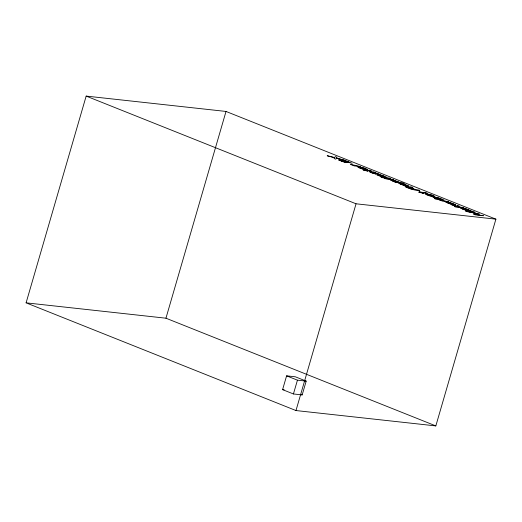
<?xml version="1.0" encoding="UTF-8"?>
<svg xmlns="http://www.w3.org/2000/svg" width="522" height="522" viewBox="0 0 522 522"><rect width="100%" height="100%" fill="white"/><g stroke="black" fill="none" stroke-linecap="round" stroke-linejoin="round"><path stroke-width="0.78" d="M26.1 302.845L86.169 96.087L226.019 111.447L495.9 219.155L435.831 425.913L295.981 410.553L26.1 302.845L165.95 318.205L435.831 425.913M165.95 318.205L226.019 111.447M282.591 389.634L286.598 375.84L295.341 376.799L306.179 381.125L302.173 394.919L293.429 393.96L282.591 389.634L284.177 389.81M293.429 393.96L297.442 380.166L306.179 381.125M295.981 410.553L356.05 203.795L495.9 219.155M86.169 96.087L356.05 203.795M286.598 375.84L297.442 380.166M300.724 394.345L302.173 394.919M377.987 173.885L372.551 172.345L377.987 173.885M469.428 210.379L463.993 208.839L469.428 210.379M410.351 187.405L414.742 189.316L419.675 190.262C417.965 192.227 396.263 184.057 408.928 187.144C408.021 185.91 417.071 188.122 410.351 187.405M408.524 185.982L403.865 185.473L398.801 183.398L400.576 183.418L406.064 185.604L406.997 185.551L401.483 183.548L403.832 184.077L408.524 185.982M455.438 204.709L450.773 204.193L445.71 202.125L447.491 202.138L452.972 204.33L453.905 204.278L448.391 202.268L450.747 202.797L455.438 204.709M400.367 183.868L405.222 185.506L400.367 183.868M447.282 202.595L452.13 204.226L447.282 202.595M406.481 186.928L410.977 188.905L413.802 189.212L408.733 187.281L406.481 186.928M338.687 159.947L344.461 162.244L346.66 162.629L340.364 160.561L352.109 163.295L345.244 160.554L344.285 160.45L349.747 162.629L341.29 160.241L338.687 159.947M390.776 180.162L395.82 182.478L404.23 183.398L399.891 182.556L395.128 180.703L390.776 180.162M369.315 171.679L372.33 173.121L376.036 174.054C357.433 167.745 392.668 179.085 374.757 172.567L375.103 172.541L373.563 171.849L369.315 171.679M460.756 208.174L463.771 209.616L467.477 210.549C448.874 204.239 484.109 215.579 466.205 209.061L466.544 209.035L465.004 208.343L460.756 208.174M432.895 196.977L437.449 198.889L434.448 198.556L435.674 199.045L443.974 199.959L438.376 197.818L432.895 196.977M367.312 169.539L362.581 169.011A4.124 0.542 16.2 0 1 359.932 168.195C352.559 165.167 366.32 167.96 367.312 169.539M434.898 196.513L430.167 195.978A4.124 0.542 16.2 0 1 427.518 195.169C420.151 192.142 433.906 194.934 434.898 196.513M359.032 167.353C365.707 170.955 369.413 168.417 359.032 167.353M426.618 194.328C433.293 197.929 436.999 195.391 426.618 194.328M336.396 158.251L335.809 159.184L334.067 158.486L334.609 157.788L327.196 155.745L334.667 157.559L335.3 156.587L337.023 157.272L336.39 158.003L344.305 160.182L336.396 158.251M386.358 177.167C385.399 178.485 371.886 173.311 378.737 175.079C380.075 176.873 391.428 178.093 379.383 174.798L380.786 175.059A3.432 0.45 16.2 0 1 382.874 175.614L386.358 177.167M457.572 205.387L456.822 206.177L451.7 204.787L459.099 206.999L454.297 206.471L455.504 206.953L463.771 207.86L458.473 206.621L459.177 206.027L457.572 205.387M398.854 182.302C389.021 181.512 392.126 178.968 398.854 182.302M440.986 199.13C431.975 198.621 433.384 195.561 440.986 199.13M371.468 171.099L366.849 170.681L367.86 171.085L367.038 170.994L363.071 169.898L364.754 170.087L363.553 169.611L369.713 170.609L368.786 170.185L369.589 170.27L371.468 171.099M427.127 193.31L422.507 192.899L423.518 193.297L422.689 193.212L418.722 192.116L420.406 192.298L419.212 191.822L425.371 192.82L424.445 192.396L425.247 192.481L427.127 193.31M479.248 214.033L475.216 214.444L483.483 215.73L475.216 214.816L473.226 214.027L477.271 213.615L467.347 211.678L465.383 210.895L473.65 211.802L474.974 212.33L467.966 211.554L479.248 214.033M351.632 164.567L350.562 164.45L354.308 165.918L360.337 166.577L351.632 164.567M382.189 177.363L381.04 177.232L383.468 177.871L382.189 177.363M389.314 178.146L383.311 177.487L390.593 178.655L389.314 178.146M392.479 179.405L384.205 178.498L393.732 179.907L392.479 179.405M439.896 199.795L438.826 199.678L442.571 201.14L448.6 201.805L439.896 199.795"/></g></svg>
